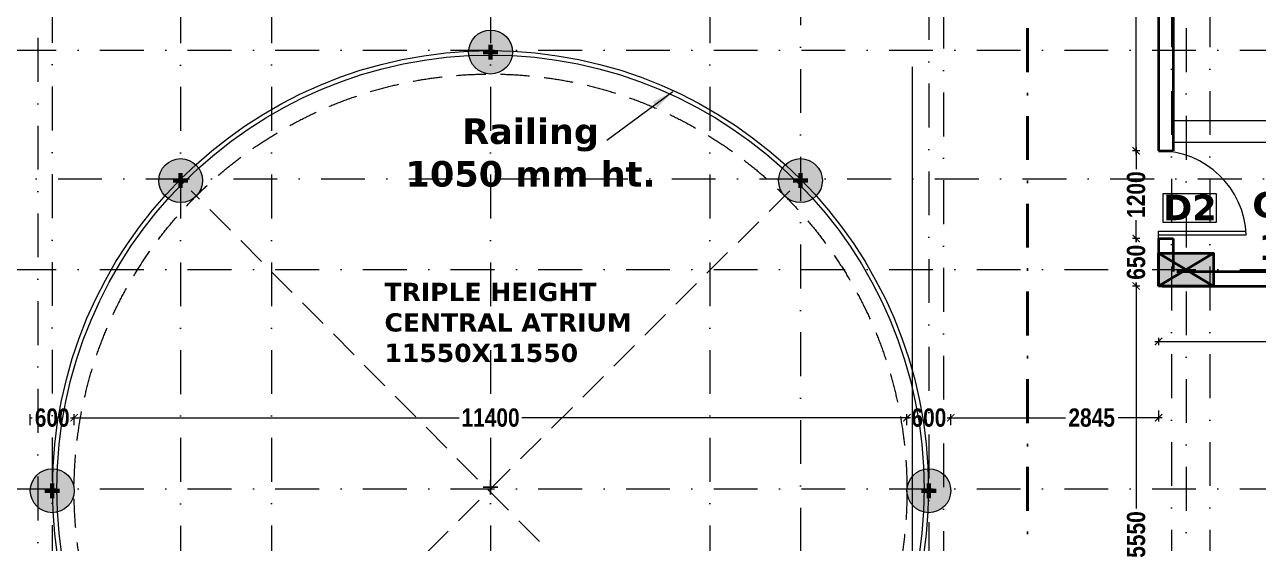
# Model space of a CAD drawing. Header units: millimetres. Extents: x -3092155 to 4513934, y -12317808 to 1850003.
# Drawn here: x -422801 to -405915, y -5543080 to -5535986 of the extents above; entities that cross this region are included whole.
import ezdxf

# ---------------------------------------------------------------- set-up
doc = ezdxf.new("R2010")
doc.units = ezdxf.units.MM
doc.header["$LTSCALE"] = 2
doc.header["$MEASUREMENT"] = 0
doc.header["$PDMODE"] = 34
doc.header["$PDSIZE"] = 500
for name, pattern in [('DASHDOT', [1, 0.5, -0.25, 0, -0.25]), ('DASHED2', [0.375, 0.25, -0.125]), ('HIDDEN', [0.375, 0.25, -0.125])]:
    doc.linetypes.add(name, pattern=pattern)
doc.layers.add('AEROW', color=7, linetype='Continuous', lineweight=15, true_color=0x0d0d0d)
for name, color, linetype, lineweight in [('col 1', 11, 'Continuous', 20), ('coloumn', 10, 'Continuous', 35), ('D DIM', 250, 'Continuous', 9), ('D2', 10, 'Continuous', 5), ('DOOR', 27, 'Continuous', 5), ('ELE BOXING', 252, 'Continuous', 25), ('GRID', 251, 'DASHDOT', 5), ('PARGOLA', 115, 'DASHED2', 5), ('PROJ', 251, 'HIDDEN', 5), ('RAILING', 47, 'Continuous', 13), ('Step', 251, 'Continuous', 9), ('TEXT', 7, 'Continuous', 13), ('WAll', 250, 'Continuous', 35)]:
    doc.layers.add(name, color=color, linetype=linetype, lineweight=lineweight)
doc.styles.add('COLOUMNN DIM', font='ARIALNB.TTF', dxfattribs={"height": 550})
doc.styles.add('INNER DIM', font='ARIALNB.TTF', dxfattribs={"height": 250})
doc.styles.add('style2', font='verdana.ttf')
doc.dimstyles.new('external final', dxfattribs={"dimscale": 0, "dimtxt": 250, "dimasz": 100, "dimexe": 50, "dimexo": 50, "dimgap": 50, "dimtad": 0, "dimdec": 0, "dimzin": 0, "dimdsep": 46, "dimtxsty": 'INNER DIM', "dimblk": 'ARCHTICK', "dimcen": 100, "dimdle": 50, "dimclrd": 256, "dimclre": 256, "dimclrt": 256, "dimadec": 0, "dimazin": 0, "dimtfac": 1, "dimtdec": 0, "dimtix": 1, "dimtmove": 1, "dimatfit": 3, "dimfxl": 50, "dimfxlon": 1, "dimtolj": 1, "dimtzin": 0, "dimlwd": -1, "dimlwe": -1, "dimarcsym": 1})

# ---------------------------------------------------------------- blocks, each defined once
blk = doc.blocks.new('A$C378B1DF0')
at = {"layer": 'DOOR', "ltscale": 0.1}
for p, q in [((1100, 0), (1100, 1196)), ((1150, 0), (1150, 1199)), ((1200, 0), (1100, 0))]:
    blk.add_line(p, q, dxfattribs=at)
blk.add_arc((1200, 0), 1200, 92.388, 180, dxfattribs=at)
blk = doc.blocks.new('_ArchTick')
at = {"color": 0, "linetype": 'ByBlock', "const_width": 0.15}
blk.add_lwpolyline([(-0.5, -0.5), (0.5, 0.5)], dxfattribs=at)
blk = doc.blocks.new('*D443')
at = {"layer": 'D DIM', "ltscale": 100, "transparency": 16777216}
for p, q in [((-422124, -5541412), (-422124, -5541312)), ((-410724, -5541412), (-410724, -5541312)), ((-422174, -5541362), (-416854, -5541362)), ((-410674, -5541362), (-415994, -5541362))]:
    blk.add_line(p, q, dxfattribs=at)
at = {"layer": 'Defpoints', "color": 0, "lineweight": 50, "ltscale": 100, "transparency": 16777216}
for p in [(-410724, -5541362), (-422124, -5542336), (-410724, -5542336)]:
    blk.add_point(p, dxfattribs=at)
at = {"layer": 'D DIM', "ltscale": 100, "transparency": 16777216, "xscale": 100, "yscale": 100, "zscale": 100, "rotation": 180}
blk.add_blockref('_ArchTick', (-422124, -5541362), dxfattribs=at)
at = {"layer": 'D DIM', "ltscale": 100, "transparency": 16777216, "xscale": 100, "yscale": 100, "zscale": 100}
blk.add_blockref('_ArchTick', (-410724, -5541362), dxfattribs=at)
at = {"layer": 'D DIM', "ltscale": 100, "transparency": 16777216, "insert": (-416424, -5541362), "char_height": 250, "attachment_point": 5, "style": 'INNER DIM'}
blk.add_mtext('\\A1;11400', dxfattribs=at)
blk = doc.blocks.new('*D444')
at = {"layer": 'D DIM', "ltscale": 100, "transparency": 16777216}
for p, q in [((-407329, -5540319), (-402124, -5540319)), ((-407279, -5540269), (-407279, -5540369)), ((-396058, -5540319), (-401264, -5540319)), ((-396108, -5540269), (-396108, -5540369))]:
    blk.add_line(p, q, dxfattribs=at)
at = {"layer": 'Defpoints', "color": 0, "lineweight": 50, "ltscale": 100, "transparency": 16777216}
for p in [(-407279, -5539561), (-396108, -5539561), (-396108, -5540319)]:
    blk.add_point(p, dxfattribs=at)
at = {"layer": 'D DIM', "ltscale": 100, "transparency": 16777216, "xscale": 100, "yscale": 100, "zscale": 100, "rotation": 180}
blk.add_blockref('_ArchTick', (-407279, -5540319), dxfattribs=at)
at = {"layer": 'D DIM', "ltscale": 100, "transparency": 16777216, "xscale": 100, "yscale": 100, "zscale": 100}
blk.add_blockref('_ArchTick', (-396108, -5540319), dxfattribs=at)
at = {"layer": 'D DIM', "ltscale": 100, "transparency": 16777216, "insert": (-401694, -5540319), "char_height": 250, "attachment_point": 5, "style": 'INNER DIM'}
blk.add_mtext('\\A1;11170', dxfattribs=at)
blk = doc.blocks.new('*D496')
at = {"layer": 'D DIM', "ltscale": 100, "transparency": 16777216}
for p, q in [((-407537, -5539561), (-407637, -5539561)), ((-407587, -5539511), (-407587, -5542605)), ((-407587, -5545161), (-407587, -5543315)), ((-407537, -5545111), (-407637, -5545111))]:
    blk.add_line(p, q, dxfattribs=at)
at = {"layer": 'Defpoints', "color": 0, "lineweight": 50, "ltscale": 100, "transparency": 16777216}
for p in [(-407587, -5539561), (-407279, -5539561), (-407279, -5545111)]:
    blk.add_point(p, dxfattribs=at)
at = {"layer": 'D DIM', "ltscale": 100, "transparency": 16777216, "xscale": 100, "yscale": 100, "zscale": 100}
for p, rotation in [((-407587, -5539561), 90), ((-407587, -5545111), 270)]:
    blk.add_blockref('_ArchTick', p, dxfattribs=dict(at, rotation=rotation))
at = {"layer": 'D DIM', "ltscale": 100, "transparency": 16777216, "insert": (-407587, -5542960), "char_height": 250, "attachment_point": 5, "rotation": 90, "style": 'INNER DIM'}
blk.add_mtext('\\A1;5550', dxfattribs=at)
blk = doc.blocks.new('*D497')
at = {"layer": 'D DIM', "ltscale": 100, "transparency": 16777216}
for p, q in [((-407537, -5538911), (-407637, -5538911)), ((-407587, -5538911), (-407587, -5538960)), ((-407537, -5539561), (-407637, -5539561)), ((-407587, -5539561), (-407587, -5539512))]:
    blk.add_line(p, q, dxfattribs=at)
at = {"layer": 'Defpoints', "color": 0, "lineweight": 50, "ltscale": 100, "transparency": 16777216}
for p in [(-407587, -5538911), (-407278, -5538911), (-407279, -5539561)]:
    blk.add_point(p, dxfattribs=at)
at = {"layer": 'D DIM', "ltscale": 100, "transparency": 16777216, "insert": (-407587, -5539236), "char_height": 250, "attachment_point": 5, "rotation": 90, "style": 'INNER DIM'}
blk.add_mtext('\\A1;650', dxfattribs=at)
blk = doc.blocks.new('*D498')
at = {"layer": 'D DIM', "ltscale": 100, "transparency": 16777216}
for p, q in [((-407537, -5537711), (-407637, -5537711)), ((-407587, -5537661), (-407587, -5537961)), ((-407587, -5538961), (-407587, -5538661)), ((-407537, -5538911), (-407637, -5538911))]:
    blk.add_line(p, q, dxfattribs=at)
at = {"layer": 'Defpoints', "color": 0, "lineweight": 50, "ltscale": 100, "transparency": 16777216}
for p in [(-407587, -5537711), (-407278, -5537711), (-407278, -5538911)]:
    blk.add_point(p, dxfattribs=at)
at = {"layer": 'D DIM', "ltscale": 100, "transparency": 16777216, "xscale": 100, "yscale": 100, "zscale": 100}
for p, rotation in [((-407587, -5537711), 90), ((-407587, -5538911), 270)]:
    blk.add_blockref('_ArchTick', p, dxfattribs=dict(at, rotation=rotation))
at = {"layer": 'D DIM', "ltscale": 100, "transparency": 16777216, "insert": (-407587, -5538311), "char_height": 250, "attachment_point": 5, "rotation": 90, "style": 'INNER DIM'}
blk.add_mtext('\\A1;1200', dxfattribs=at)
blk = doc.blocks.new('*D499')
at = {"layer": 'D DIM', "ltscale": 100, "transparency": 16777216}
for p, q in [((-407537, -5528961), (-407637, -5528961)), ((-407587, -5528911), (-407587, -5532981)), ((-407587, -5537761), (-407587, -5533692)), ((-407537, -5537711), (-407637, -5537711))]:
    blk.add_line(p, q, dxfattribs=at)
at = {"layer": 'Defpoints', "color": 0, "lineweight": 50, "ltscale": 100, "transparency": 16777216}
for p in [(-407587, -5528961), (-407278, -5528961), (-407278, -5537711)]:
    blk.add_point(p, dxfattribs=at)
at = {"layer": 'D DIM', "ltscale": 100, "transparency": 16777216, "xscale": 100, "yscale": 100, "zscale": 100}
for p, rotation in [((-407587, -5528961), 90), ((-407587, -5537711), 270)]:
    blk.add_blockref('_ArchTick', p, dxfattribs=dict(at, rotation=rotation))
at = {"layer": 'D DIM', "ltscale": 100, "transparency": 16777216, "insert": (-407587, -5533336), "char_height": 250, "attachment_point": 5, "rotation": 90, "style": 'INNER DIM'}
blk.add_mtext('\\A1;8750', dxfattribs=at)
blk = doc.blocks.new('*D729')
at = {"layer": 'D DIM', "ltscale": 100, "transparency": 16777216}
for p, q in [((-410724, -5541462), (-410724, -5541312)), ((-410124, -5541462), (-410124, -5541312)), ((-410724, -5541362), (-410700, -5541362)), ((-410124, -5541362), (-410148, -5541362))]:
    blk.add_line(p, q, dxfattribs=at)
at = {"layer": 'Defpoints', "color": 0, "lineweight": 50, "ltscale": 100, "transparency": 16777216}
for p in [(-410124, -5541362), (-410724, -5542336), (-410124, -5542336)]:
    blk.add_point(p, dxfattribs=at)
at = {"layer": 'D DIM', "ltscale": 100, "transparency": 16777216, "insert": (-410424, -5541362), "char_height": 250, "attachment_point": 5, "style": 'INNER DIM'}
blk.add_mtext('\\A1;600', dxfattribs=at)
blk = doc.blocks.new('*D730')
at = {"layer": 'D DIM', "ltscale": 100, "transparency": 16777216}
for p, q in [((-410124, -5541462), (-410124, -5541312)), ((-407279, -5541262), (-407279, -5541412)), ((-410174, -5541362), (-408556, -5541362)), ((-407229, -5541362), (-407835, -5541362))]:
    blk.add_line(p, q, dxfattribs=at)
at = {"layer": 'Defpoints', "color": 0, "lineweight": 50, "ltscale": 100, "transparency": 16777216}
for p in [(-407279, -5539336), (-407279, -5541362), (-410124, -5542336)]:
    blk.add_point(p, dxfattribs=at)
at = {"layer": 'D DIM', "ltscale": 100, "transparency": 16777216, "xscale": 100, "yscale": 100, "zscale": 100, "rotation": 180}
blk.add_blockref('_ArchTick', (-410124, -5541362), dxfattribs=at)
at = {"layer": 'D DIM', "ltscale": 100, "transparency": 16777216, "xscale": 100, "yscale": 100, "zscale": 100}
blk.add_blockref('_ArchTick', (-407279, -5541362), dxfattribs=at)
at = {"layer": 'D DIM', "ltscale": 100, "transparency": 16777216, "insert": (-408196, -5541362), "char_height": 250, "attachment_point": 5, "style": 'INNER DIM'}
blk.add_mtext('\\A1;2845', dxfattribs=at)
blk = doc.blocks.new('*D731')
at = {"layer": 'D DIM', "ltscale": 100, "transparency": 16777216}
for p, q in [((-422724, -5541462), (-422724, -5541312)), ((-422124, -5541462), (-422124, -5541312)), ((-422724, -5541362), (-422700, -5541362)), ((-422124, -5541362), (-422148, -5541362))]:
    blk.add_line(p, q, dxfattribs=at)
at = {"layer": 'Defpoints', "color": 0, "lineweight": 50, "ltscale": 100, "transparency": 16777216}
for p in [(-422724, -5541362), (-422724, -5542336), (-422124, -5542336)]:
    blk.add_point(p, dxfattribs=at)
at = {"layer": 'D DIM', "ltscale": 100, "transparency": 16777216, "insert": (-422424, -5541362), "char_height": 250, "attachment_point": 5, "style": 'INNER DIM'}
blk.add_mtext('\\A1;600', dxfattribs=at)
blk = doc.blocks.new('*D1041')
at = {"layer": 'D DIM', "ltscale": 100, "transparency": 16777216}
for p, q in [((-422522, -5502781), (-422360, -5501710)), ((-422360, -5501710), (-422260, -5501710)), ((-422374, -5502781), (-422669, -5502781)), ((-422619, -5502831), (-422619, -5502731)), ((-422424, -5502781), (-422424, -5502731))]:
    blk.add_line(p, q, dxfattribs=at)
at = {"layer": 'Defpoints', "color": 0, "lineweight": 50, "ltscale": 100, "transparency": 16777216}
for p in [(-422619, -5502781), (-422424, -5502781), (-422619, -7684899)]:
    blk.add_point(p, dxfattribs=at)
at = {"layer": 'D DIM', "ltscale": 100, "transparency": 16777216, "xscale": 100, "yscale": 100, "zscale": 100, "rotation": 180}
blk.add_blockref('_ArchTick', (-422619, -5502781), dxfattribs=at)
at = {"layer": 'D DIM', "ltscale": 100, "transparency": 16777216, "xscale": 100, "yscale": 100, "zscale": 100}
blk.add_blockref('_ArchTick', (-422424, -5502781), dxfattribs=at)
at = {"layer": 'D DIM', "ltscale": 100, "transparency": 16777216, "insert": (-421719, -5501710), "char_height": 550, "attachment_point": 5, "style": 'COLOUMNN DIM'}
blk.add_mtext('\\A1;195', dxfattribs=at)
blk = doc.blocks.new('*D1042')
at = {"layer": 'D DIM', "ltscale": 100, "transparency": 16777216}
for p, q in [((-425994, -7684899), (-425011, -7684899)), ((-425944, -7684849), (-425944, -7684949)), ((-422569, -7684899), (-423552, -7684899)), ((-422619, -7684899), (-422619, -7684949))]:
    blk.add_line(p, q, dxfattribs=at)
at = {"layer": 'Defpoints', "color": 0, "lineweight": 50, "ltscale": 100, "transparency": 16777216}
for p in [(-425944, -5502781), (-425944, -7684899), (-422619, -7684899)]:
    blk.add_point(p, dxfattribs=at)
at = {"layer": 'D DIM', "ltscale": 100, "transparency": 16777216, "xscale": 100, "yscale": 100, "zscale": 100, "rotation": 180}
blk.add_blockref('_ArchTick', (-425944, -7684899), dxfattribs=at)
at = {"layer": 'D DIM', "ltscale": 100, "transparency": 16777216, "xscale": 100, "yscale": 100, "zscale": 100}
blk.add_blockref('_ArchTick', (-422619, -7684899), dxfattribs=at)
at = {"layer": 'D DIM', "ltscale": 100, "transparency": 16777216, "insert": (-424282, -7684899), "char_height": 550, "attachment_point": 5, "style": 'COLOUMNN DIM'}
blk.add_mtext('\\A1;3325', dxfattribs=at)
blk = doc.blocks.new('c')
at = {"layer": 'col 1', "ltscale": 100}
h = blk.add_hatch(color=256, dxfattribs=at)
edge = h.paths.add_edge_path()
edge.add_arc((-563321, -5782835), 300, 0, 360)
at = {"lineweight": 60}
for p, q in [((-563321, -5782935), (-563321, -5782735)), ((-563421, -5782835), (-563221, -5782835))]:
    blk.add_line(p, q, dxfattribs=at)
at = {"layer": 'col 1', "ltscale": 100}
blk.add_circle((-563321, -5782835), 300, dxfattribs=at)
blk = doc.blocks.new('S.F')
at = {"layer": 'coloumn', "ltscale": 100}
blk.add_hatch(color=256, dxfattribs=at).paths.add_polyline_path([(79140, -5847756), (79140, -5847306), (78390, -5847306), (78390, -5847756)])
for p, q in [((78390, -5847756), (78390, -5847306)), ((78390, -5847306), (79140, -5847306)), ((79140, -5847306), (79140, -5847756)), ((79140, -5847756), (78390, -5847756))]:
    blk.add_line(p, q, dxfattribs=at)
blk.add_lwpolyline([(79140, -5847756), (78390, -5847306), (79140, -5847306), (78390, -5847756)], dxfattribs=at)
blk = doc.blocks.new('YJJYH')
at = {"layer": 'Step', "ltscale": 15000}
for p, q in [((-31692, -5699263), (-33592, -5699263)), ((-31392, -5699563), (-33592, -5699563))]:
    blk.add_line(p, q, dxfattribs=at)

msp = doc.modelspace()

# ---------------------------------------------------------------- linework, layer by layer
at = {"layer": 'D2', "ltscale": 0.1}
msp.add_lwpolyline([(-407215.6, -5538293.9), (-406491.9, -5538293.9), (-406491.9, -5538693.4), (-407215.6, -5538693.4)], close=True, dxfattribs=at)
at = {"layer": 'ELE BOXING', "lineweight": 25}
for p, q in [((-416524.3, -5542311.2), (-416324.3, -5542311.2)), ((-416424.3, -5542411.2), (-416424.3, -5542211.2))]:
    msp.add_line(p, q, dxfattribs=at)
at = {"layer": 'GRID', "color": 5, "ltscale": 600}
for p, q in [((-406903.9, -5497630.3), (-406903.9, -5586432.3)), ((-412181.3, -5498190.6), (-412181.3, -5585871.9)), ((-407103.9, -5498491.3), (-407103.9, -5585573.6)), ((-406578.9, -5498491.5), (-406578.9, -5585571)), ((-422423.9, -5499629.5), (-422423.9, -5584428.2)), ((-420666.6, -5499635.3), (-420666.6, -5584427.2)), ((-419423.9, -5499634.4), (-419423.9, -5584428.2)), ((-416423.9, -5499634.4), (-416423.9, -5584428.2)), ((-413423.9, -5499634.4), (-413423.9, -5584428.2)), ((-410423.9, -5499589.4), (-410423.9, -5584428)), ((-410223.5, -5500911.1), (-410223.5, -5583106.3)), ((-422619.4, -5502565), (-422619.4, -5581497.4))]:
    msp.add_line(p, q, dxfattribs=at)
at = {"layer": 'GRID', "color": 6, "ltscale": 600}
for p, q in [((-460173.8, -5536336.2), (-367334.4, -5536336.2)), ((-461946.7, -5538093.6), (-365561.9, -5538093.6)), ((-460173.8, -5539336.2), (-367334.4, -5539336.2)), ((-460173.8, -5542336.2), (-367334.4, -5542336.2))]:
    msp.add_line(p, q, dxfattribs=at)
at = {"layer": 'PARGOLA', "ltscale": 800}
for p, q in [((-412328.1, -5538257.8), (-420520.6, -5546414.7)), ((-412373.5, -5546459.9), (-420520.6, -5538257.8))]:
    msp.add_line(p, q, dxfattribs=at)
msp.add_circle((-416424.4, -5542361.2), 5700, dxfattribs=at)
at = {"layer": 'PROJ', "linetype": 'DASHDOT', "lineweight": 40, "ltscale": 600}
msp.add_line((-409087.3, -5579839.4), (-409064.4, -5504825.1), dxfattribs=at)
at = {"layer": 'RAILING', "ltscale": 100}
msp.add_line((-410649.3, -5548111.2), (-410649.3, -5536561.2), dxfattribs=at)
for radius in [5995.3, 5935.3]:
    msp.add_circle((-416424.3, -5542336.2), radius, dxfattribs=at)
at = {"layer": 'WAll', "ltscale": 100}
for p, q in [((-407279.4, -5528961.2), (-407279.4, -5537711.2)), ((-407079.4, -5528961.2), (-407079.4, -5537711.2)), ((-407279.4, -5537711.2), (-407079.4, -5537711.2)), ((-407279.4, -5538911.2), (-407279.4, -5539561.2)), ((-407279.4, -5538911.2), (-407079.4, -5538911.2)), ((-407079.4, -5538911.2), (-407079.4, -5539361.2)), ((-407029.3, -5539361.2), (-396109.3, -5539361.2)), ((-407229.3, -5539561.2), (-396109.3, -5539561.2))]:
    msp.add_line(p, q, dxfattribs=at)

# ---------------------------------------------------------------- block references
at = {"layer": 'col 1', "color": 3, "lineweight": 60}
for p in [(146896.6, 246473.8), (146896.6, 246473.8), (142654, 244716.5), (142654, 244716.5), (151139.3, 244716.5), (151139.3, 244716.5), (140896.6, 240473.8), (140896.6, 240473.8), (152896.6, 240473.8), (152896.6, 240473.8)]:
    msp.add_blockref('c', p, dxfattribs=at)
at = {"layer": 'coloumn'}
msp.add_blockref('S.F', (-485670.2, 308195), dxfattribs=at)
at = {"layer": 'D DIM'}
msp.add_blockref('YJJYH', (-373501.8, 161963.5), dxfattribs=at)
at = {"layer": 'DOOR', "ltscale": 100, "rotation": 270}
msp.add_blockref('A$C378B1DF0', (-407279.4, -5537711.2), dxfattribs=at)

# ---------------------------------------------------------------- texts
at = {"insert": (-417876, -5539516.6), "char_height": 250, "width": 4062.812, "attachment_point": 1, "style": 'INNER DIM'}
msp.add_mtext('{\\fVerdana|b1|i0|c0|p34;TRIPLE HEIGHT \\PCENTRAL ATRIUM\\P11550X11550}', dxfattribs=at)
at = {"layer": 'D2', "ltscale": 0.1, "insert": (-406852.2, -5538486.1), "char_height": 350, "attachment_point": 5, "style": 'style2'}
msp.add_mtext('\\pt3850;{\\fVerdana|b1|i0|c0|p34;D2}', dxfattribs=at)
at = {"layer": 'TEXT', "ltscale": 0.1, "char_height": 350, "attachment_point": 5, "style": 'style2'}
for s, insert in [('{\\fVerdana|b1|i0|c0|p34;Railing \\P1050 mm ht. }', (-415876, -5537737.4)), ('\\pt3850;{\\fVerdana|b1|i0|c0|p34;CLASS ROOM\\P12920X5925}', (-404221.5, -5538743.5))]:
    msp.add_mtext(s, dxfattribs=dict(at, insert=insert))

# ---------------------------------------------------------------- dimensions: what is measured, and where the dimension line sits
at = {"layer": 'D DIM', "ltscale": 100}
for base, p1, p2, override, picture, middle in [((-422619.3506, -5502780.8904), (-422423.9483, -5502780.8904), (-422619.3506, -7684899.1732), {"dimscale": 1, "dimtxsty": 'COLOUMNN DIM'}, '*D1041', (-422209.6417, -5501710.1968)), ((-407278.9, -5541362.2), (-410123.9, -5542336.2), (-407278.9, -5539336.2), {"dimscale": 1, "dimfxl": 100}, '*D730', (-408195.6, -5541362.2))]:
    dim = msp.add_linear_dim(base=base, p1=p1, p2=p2, dimstyle='external final', override=override, dxfattribs=at)
    dim.commit()
    dim.dimension.update_dxf_attribs({"geometry": picture, "text_midpoint": middle, "dimtype": 160})
for base, p1, p2, override, picture, middle in [((-425943.9483, -7684899.1732), (-422619.3506, -7684899.1732), (-425943.9483, -5502780.8904), {"dimscale": 1, "dimtxsty": 'COLOUMNN DIM'}, '*D1042', (-424281.6495, -7684899.1732)), ((-396108.5, -5540319.2), (-407278.9, -5539561.2), (-396108.5, -5539561.2), {"dimscale": 1}, '*D444', (-401693.7, -5540319.2)), ((-422723.9, -5541362.2), (-422123.9, -5542336.2), (-422723.9, -5542336.2), {"dimscale": 1, "dimfxl": 100}, '*D731', (-422423.9, -5541362.2)), ((-410723.9, -5541362.2), (-422123.9, -5542336.2), (-410723.9, -5542336.2), {"dimscale": 1}, '*D443', (-416423.9, -5541362.2)), ((-410123.9, -5541362.2), (-410723.9, -5542336.2), (-410123.9, -5542336.2), {"dimscale": 1, "dimfxl": 100}, '*D729', (-410423.9, -5541362.2))]:
    dim = msp.add_linear_dim(base=base, p1=p1, p2=p2, dimstyle='external final', override=override, dxfattribs=at)
    dim.commit()
    dim.dimension.update_dxf_attribs({"geometry": picture, "text_midpoint": middle})
for base, p1, p2, picture, middle in [((-407586.7, -5528961.2), (-407278.5, -5537711.2), (-407278.5, -5528961.2), '*D499', (-407586.7, -5533336.2)), ((-407586.7, -5537711.2), (-407278.5, -5538911.2), (-407278.5, -5537711.2), '*D498', (-407586.7, -5538311.2)), ((-407586.7, -5538911.2), (-407278.9, -5539561.2), (-407278.5, -5538911.2), '*D497', (-407586.7, -5539236.2))]:
    dim = msp.add_linear_dim(base=base, p1=p1, p2=p2, angle=90, dimstyle='external final', override={"dimscale": 1}, dxfattribs=at)
    dim.commit()
    dim.dimension.update_dxf_attribs({"geometry": picture, "text_midpoint": middle})
dim = msp.add_linear_dim(base=(-407586.7, -5539561.2), p1=(-407278.9, -5545111.2), p2=(-407278.9, -5539561.2), angle=90, dimstyle='external final', override={"dimscale": 1}, dxfattribs=at)
dim.commit()
dim.dimension.update_dxf_attribs({"geometry": '*D496', "text_midpoint": (-407586.7, -5542960.2), "dimtype": 160})

# ---------------------------------------------------------------- leaders
at = {"layer": 'AEROW', "ltscale": 100}
msp.add_leader([(-413930, -5536903.1), (-414831.2, -5537569.7)], dimstyle='external final', override={"dimscale": 1, "dimasz": 300, "dimfxl": 100}, dxfattribs=at)

doc.saveas('drawing.dxf')
